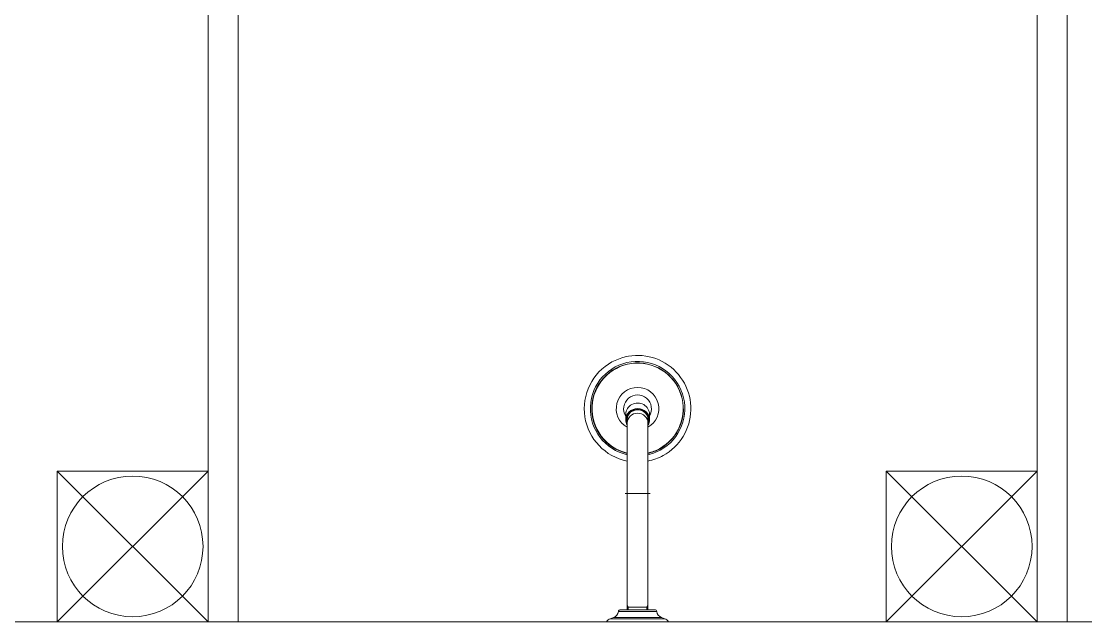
# Model space of a CAD drawing. Header units: millimetres. Extents: x 867 to 1330, y 209 to 507.
# Drawn here: x 1187.695 to 1188.754, y 447.423 to 448.02 of the extents above; entities that cross this region are included whole.
import ezdxf

# ---------------------------------------------------------------- set-up
doc = ezdxf.new("R2010")
doc.units = ezdxf.units.MM
doc.header["$LTSCALE"] = 5
doc.linetypes.add('DASHDOT', pattern=[25.4, 12.7, -6.35, 0, -6.35])
doc.layers.add('I-ARQ', color=8, linetype='Continuous', lineweight=0)

msp = doc.modelspace()

# ---------------------------------------------------------------- linework, layer by layer
at = {"layer": 'I-ARQ'}
for p, q in [((1188.7357, 447.4225), (1188.7357, 448.6725)), ((1187.8807, 447.4225), (1187.8807, 448.6325)), ((1187.9107, 447.4225), (1187.9107, 448.6325)), ((1188.7057, 447.4225), (1188.7057, 448.6325)), ((1187.8807, 447.4225), (1187.7307, 447.5725)), ((1187.8807, 447.5725), (1187.7307, 447.4225)), ((1187.7307, 447.4225), (1187.7307, 447.5725)), ((1187.7307, 447.5725), (1187.8807, 447.5725)), ((1187.8807, 447.5725), (1187.8807, 447.4225)), ((1188.7057, 447.4225), (1188.5557, 447.5725)), ((1188.7057, 447.5725), (1188.5557, 447.4225)), ((1188.5557, 447.4225), (1188.5557, 447.5725)), ((1188.5557, 447.5725), (1188.7057, 447.5725)), ((1188.7057, 447.5725), (1188.7057, 447.4225)), ((1183.0107, 447.4225), (1188.9557, 447.4225)), ((1187.8807, 447.4225), (1187.7307, 447.4225)), ((1188.7057, 447.4225), (1188.5557, 447.4225))]:
    msp.add_line(p, q, dxfattribs=at)
for points in [[(1188.2978, 447.5824, -0.700978), (1188.2827, 447.681, -1), (1188.3336, 447.5879, -0.07613), (1188.3185, 447.5824)], [(1188.3185, 447.5887, 0.06962), (1188.3307, 447.5933, 5.480122), (1188.2978, 447.5887)], [(1188.2978, 447.616, -3.836175), (1188.3185, 447.616)], [(1188.2964, 447.6271, -1.802734), (1188.3199, 447.6271)], [(1188.2891, 447.4328, -0.280777), (1188.2842, 447.4267)], [(1188.3272, 447.4328, 0.377188), (1188.3252, 447.4345), (1188.2911, 447.4345, 0.377188), (1188.2891, 447.4328)], [(1188.3321, 447.4267, -0.280777), (1188.3272, 447.4328)]]:
    msp.add_lwpolyline(points, format="xyb", dxfattribs=at)
at = {"layer": 'I-ARQ', "ltscale": 0.06322}
for points in [[(1188.3185, 447.5887), (1188.3185, 447.59, 0.067971), (1188.33, 447.5944, 5.429636), (1188.2978, 447.59)], [(1188.3185, 447.616), (1188.3185, 447.5904, 0.067551), (1188.3299, 447.5947, 5.416932), (1188.2978, 447.5904)]]:
    msp.add_lwpolyline(points, format="xyb", dxfattribs=at)
at = {"layer": 'I-ARQ', "ltscale": 0.067122}
msp.add_lwpolyline([(1188.2964, 447.629), (1188.2964, 447.6235, 0.128945), (1188.2978, 447.6183)], format="xyb", dxfattribs=at)
at = {"layer": 'I-ARQ', "ltscale": 0.067121}
for points in [[(1188.3199, 447.6271), (1188.3199, 447.629)], [(1188.3199, 447.6236), (1188.3199, 447.6271)]]:
    msp.add_lwpolyline(points, dxfattribs=at)
at = {"layer": 'I-ARQ', "ltscale": 0.06322}
for points in [[(1188.2978, 447.6255), (1188.2978, 447.616)], [(1188.2978, 447.616), (1188.2978, 447.5824)], [(1188.3185, 447.6255), (1188.3185, 447.616)], [(1188.3185, 447.5887), (1188.3185, 447.5824)], [(1188.2978, 447.5824), (1188.2978, 447.5502)], [(1188.3185, 447.5824), (1188.3185, 447.5502)]]:
    msp.add_lwpolyline(points, dxfattribs=at)
at = {"layer": 'I-ARQ', "linetype": 'DASHDOT', "ltscale": 0.30975}
msp.add_lwpolyline([(1188.2958, 447.5502), (1188.3206, 447.5502)], dxfattribs=at)
at = {"layer": 'I-ARQ'}
for points in [[(1188.2978, 447.4345), (1188.2978, 447.5502)], [(1188.3185, 447.4345), (1188.3185, 447.5502)]]:
    msp.add_lwpolyline(points, dxfattribs=at)
at = {"layer": 'I-ARQ', "ltscale": 0.258125}
msp.add_lwpolyline([(1188.3185, 447.5502), (1188.2978, 447.5502)], dxfattribs=at)
at = {"layer": 'I-ARQ', "ltscale": 0.029062}
for points in [[(1188.2989, 447.4345), (1188.2989, 447.4369), (1188.2978, 447.4387)], [(1188.3175, 447.4345), (1188.3175, 447.4369)]]:
    msp.add_lwpolyline(points, dxfattribs=at)
at = {"layer": 'I-ARQ', "ltscale": 0.242325}
msp.add_lwpolyline([(1188.3185, 447.4369), (1188.2978, 447.4369)], dxfattribs=at)
at = {"layer": 'I-ARQ', "ltscale": 0.218093}
msp.add_lwpolyline([(1188.3175, 447.4369), (1188.3, 447.4369)], dxfattribs=at)
at = {"layer": 'I-ARQ', "ltscale": 0.025813}
msp.add_lwpolyline([(1188.3175, 447.4369), (1188.3185, 447.4387)], dxfattribs=at)
at = {"layer": 'I-ARQ', "ltscale": 0.200747}
msp.add_lwpolyline([(1188.281, 447.4255, 0.164371), (1188.2773, 447.4225), (1188.339, 447.4225, 0.164371), (1188.3353, 447.4255)], format="xyb", dxfattribs=at)
at = {"layer": 'I-ARQ'}
msp.add_lwpolyline([(1188.3353, 447.4255), (1188.281, 447.4255), (1188.2842, 447.4267), (1188.3321, 447.4267)], close=True, dxfattribs=at)
at = {"layer": 'I-ARQ', "ltscale": 0.352288}
msp.add_lwpolyline([(1188.3272, 447.4328), (1188.2891, 447.4328)], dxfattribs=at)
at = {"layer": 'I-ARQ'}
for centre in [(1187.8057, 447.4975), (1188.6307, 447.4975)]:
    msp.add_circle(centre, 0.07, dxfattribs=at)
at = {"layer": 'I-ARQ', "extrusion": (-2.21397e-44, -1.84636e-46, -1)}
for centre, major_axis, ratio, start_param, end_param in [((1188.3082, 447.629), (0.0118, 0), 0.939693, 3.141564, 4.212389), ((1188.3082, 447.629), (0.0118, 0), 0.939693, 4.212389, 6.283156), ((1188.3082, 447.6234), (0.0113, 0), 0.939693, 2.733002, 6.691777), ((1188.3082, 447.6234), (0.0112, 0), 0.939693, 2.754135, 6.670643), ((1188.3082, 447.6236), (0.0118, 0), 0.939692, 3.141597, 6.283189), ((1188.3082, 447.6235), (0.0105, 0), 0.939693, 3.141564, 4.212389), ((1188.3082, 447.6204), (0.0103, 0), 0.939693, 3.141593, 6.283185), ((1188.3082, 447.6235), (0.0105, 0), 0.939693, 4.212389, 6.283156), ((1188.3082, 447.6235), (0.0105, 0), 0.939693, 2.942153, 3.141564), ((1188.3082, 447.6241), (0.00722, 0.00722), 1, 3.73929, 3.900306), ((1188.3082, 447.6241), (0.00722, 0.00722), 1, 0.812086, 0.973103), ((1188.3082, 447.6236), (-0.0118, 0), 0.942388, 3.140774, 3.638398), ((1188.3082, 447.6235), (0.0105, 0), 0.939693, -0.000029, 0.199444)]:
    msp.add_ellipse(centre, major_axis=major_axis, ratio=ratio, start_param=start_param, end_param=end_param, dxfattribs=at)

doc.saveas('drawing.dxf')
